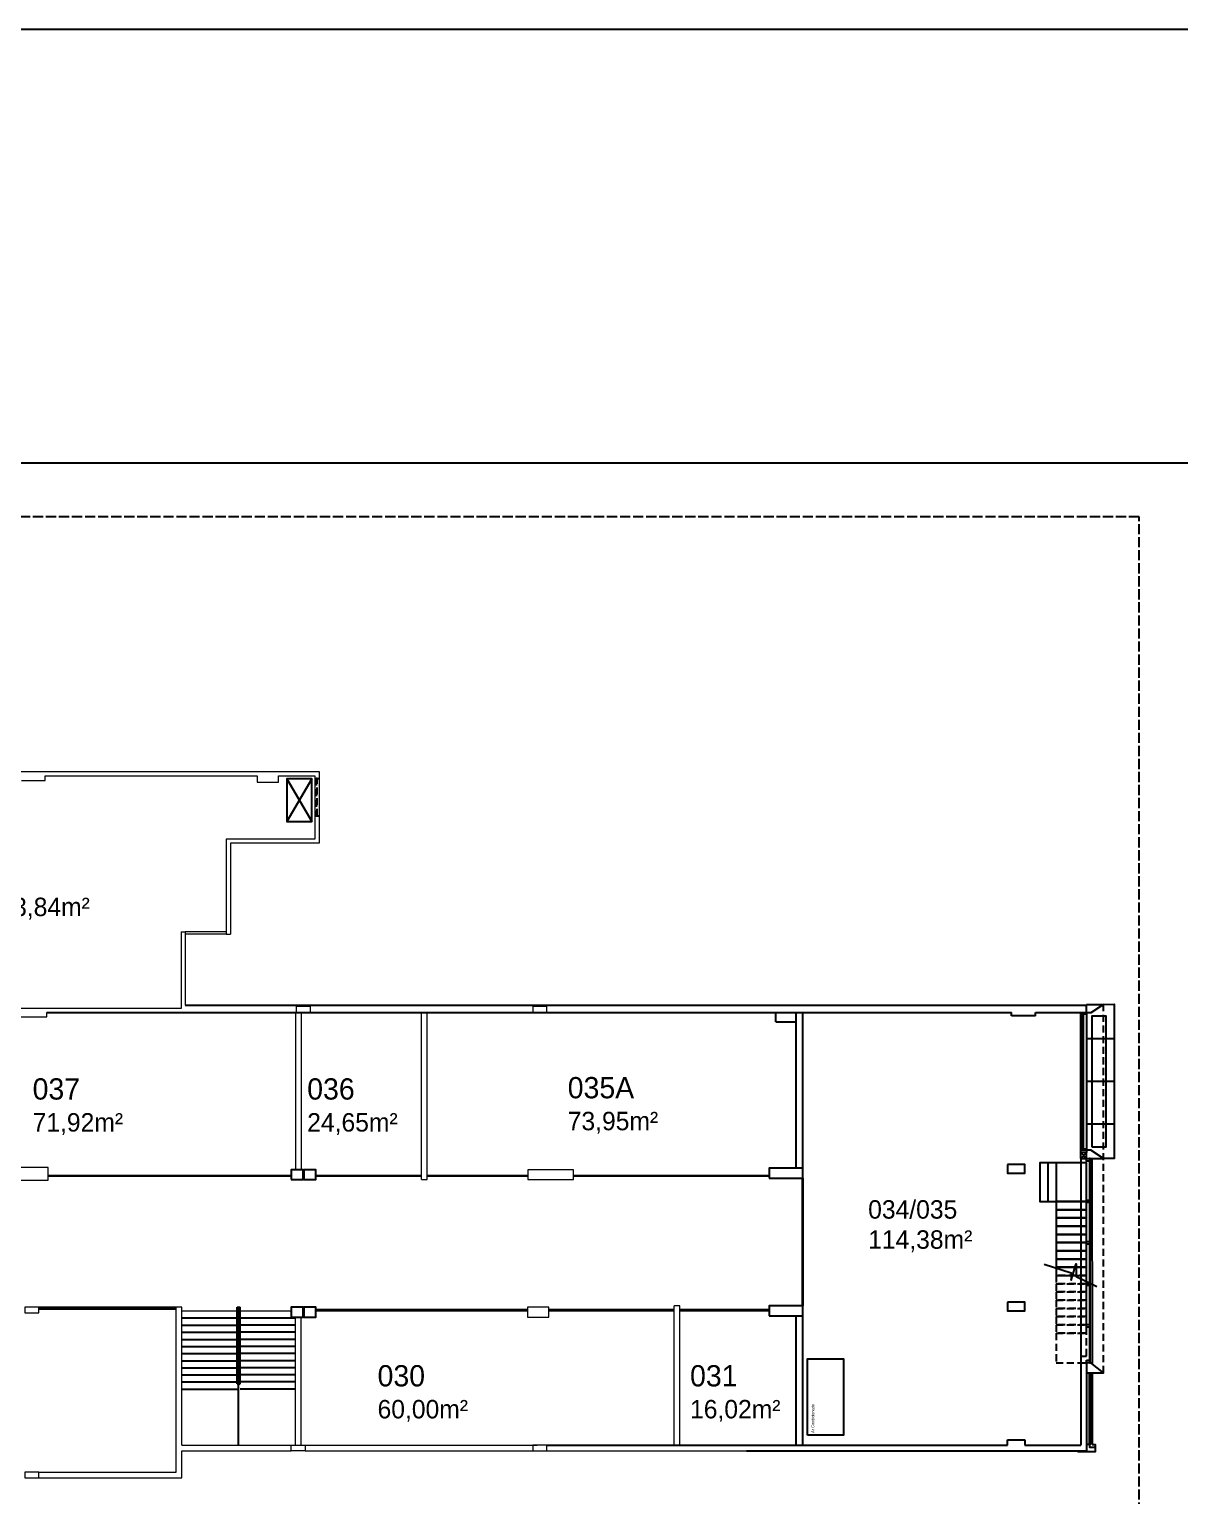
# Model space of a CAD drawing. Extents: x 741 to 1339, y 725 to 848.
# Drawn here: x 1050.9 to 1091.4, y 782.7 to 834.5 of the extents above; entities that cross this region are included whole.
import ezdxf

# ---------------------------------------------------------------- set-up
doc = ezdxf.new("R2010")
doc.units = 0
doc.header["$MEASUREMENT"] = 0
doc.linetypes.add('ACAD_ISO02W100', pattern=[15, 12, -3])
doc.linetypes.add('DASHED2', pattern=[0.375, 0.25, -0.125])
doc.layers.get('0').update_dxf_attribs({"linetype": 'CONTINUOUS'})
for name, color, linetype in [('5', 5, 'CONTINUOUS'), ('Chapa Metalica', 7, 'CONTINUOUS'), ('Cortes', 1, 'CONTINUOUS'), ('Cotas', 7, 'CONTINUOUS'), ('Layout', 31, 'CONTINUOUS'), ('PAREDES', 7, 'CONTINUOUS'), ('Planta', 7, 'CONTINUOUS'), ('Plantas', 7, 'CONTINUOUS'), ('Textos', 7, 'CONTINUOUS')]:
    doc.layers.add(name, color=color, linetype=linetype)
doc.layers.add('MARGEM', color=7, linetype='CONTINUOUS', plot=False)
doc.styles.add('PADRAO MK', font='AVGARDN.TTF')

msp = doc.modelspace()

# ---------------------------------------------------------------- linework, layer by layer
at = {"color": 1}
for p, q in [((1051.532, 794.042), (1060.102, 794.042)), ((1051.532, 794.022), (1060.102, 794.022)), ((1060.972, 794.042), (1064.702, 794.042)), ((1060.972, 794.022), (1064.702, 794.022)), ((1064.902, 794.042), (1068.442, 794.042)), ((1064.902, 794.022), (1068.442, 794.022)), ((1070.062, 794.042), (1076.952, 794.042)), ((1070.062, 794.022), (1076.952, 794.022)), ((1078.112, 793.942), (1078.112, 789.442)), ((1078.142, 793.942), (1078.142, 789.442)), ((1051.212, 789.39), (1056.052, 789.39)), ((1051.212, 789.39), (1055.162, 789.39)), ((1051.212, 789.34), (1056.052, 789.34)), ((1051.212, 789.34), (1055.162, 789.34)), ((1060.972, 789.312), (1068.432, 789.312)), ((1060.972, 789.282), (1068.432, 789.282)), ((1069.182, 789.312), (1073.602, 789.312)), ((1069.182, 789.282), (1073.602, 789.282)), ((1073.802, 789.312), (1076.952, 789.312)), ((1073.802, 789.282), (1076.952, 789.282))]:
    msp.add_line(p, q, dxfattribs=at)
at = {"layer": '5', "color": 8}
msp.add_line((1058.202, 789.009), (1056.252, 789.009), dxfattribs=at)
at = {"layer": '5', "color": 7}
for p, q in [((1058.202, 786.698), (1058.202, 789.392)), ((1058.252, 784.532), (1058.252, 789.392)), ((1058.302, 786.698), (1058.302, 789.392)), ((1060.252, 789.009), (1058.302, 789.009)), ((1060.252, 788.759), (1058.302, 788.759)), ((1060.252, 788.509), (1058.302, 788.509)), ((1060.252, 788.259), (1058.302, 788.259)), ((1060.252, 788.009), (1058.302, 788.009)), ((1060.252, 787.759), (1058.302, 787.759)), ((1060.252, 787.509), (1058.302, 787.509)), ((1060.252, 787.259), (1058.302, 787.259)), ((1060.252, 787.009), (1058.302, 787.009)), ((1058.202, 786.698), (1058.302, 786.698)), ((1060.252, 786.759), (1058.302, 786.759)), ((1060.252, 786.509), (1058.302, 786.509))]:
    msp.add_line(p, q, dxfattribs=at)
at = {"layer": '5', "color": 8, "linetype": 'Continuous'}
for p, q in [((1056.252, 788.759), (1058.202, 788.759)), ((1056.252, 788.509), (1058.202, 788.509)), ((1056.252, 788.259), (1058.202, 788.259)), ((1056.252, 788.009), (1058.202, 788.009)), ((1056.252, 787.759), (1058.202, 787.759)), ((1056.252, 787.509), (1058.202, 787.509)), ((1056.252, 787.259), (1058.202, 787.259)), ((1056.252, 787.009), (1058.202, 787.009)), ((1056.252, 786.759), (1058.202, 786.759)), ((1056.252, 786.509), (1058.202, 786.509))]:
    msp.add_line(p, q, dxfattribs=at)
at = {"layer": 'Chapa Metalica'}
for points in [[(1087.99, 799.732), (1087.99, 799.782), (1088.142, 799.782), (1088.142, 799.732), (1087.99, 799.732)], [(1087.981, 794.932), (1087.981, 794.982), (1088.142, 794.982), (1088.142, 794.932), (1087.981, 794.932)], [(1088.262, 784.565), (1088.242, 784.565), (1088.242, 787.082), (1088.262, 787.082), (1088.262, 784.565)]]:
    msp.add_lwpolyline(points, dxfattribs=at)
for points in [[(1088.022, 799.732), (1088.022, 799.129), (1088.001, 799.129), (1088.001, 799.732)], [(1088.022, 799.129), (1088.022, 798.525), (1088.001, 798.525), (1088.001, 799.129)], [(1088.022, 798.525), (1088.022, 797.921), (1088.001, 797.921), (1088.001, 798.525)], [(1088.022, 797.921), (1088.022, 797.317), (1088.001, 797.317), (1088.001, 797.921)], [(1088.022, 797.317), (1088.022, 796.714), (1088.001, 796.714), (1088.001, 797.317)], [(1088.022, 796.714), (1088.022, 796.11), (1088.001, 796.11), (1088.001, 796.714)], [(1088.022, 796.11), (1088.022, 795.506), (1088.001, 795.506), (1088.001, 796.11)], [(1088.022, 795.506), (1088.022, 794.982), (1088.001, 794.982), (1088.001, 795.506)]]:
    msp.add_lwpolyline(points, close=True, dxfattribs=at)
at = {"layer": 'Chapa Metalica', "color": 3}
msp.add_lwpolyline([(1086.644, 790.917), (1087.599, 790.602), (1087.599, 790.351), (1087.777, 790.92), (1087.777, 790.478), (1088.503, 790.121)], dxfattribs=at)
at = {"layer": 'Chapa Metalica'}
for p in [(1088.022, 799.129), (1088.022, 798.525), (1088.022, 797.921), (1088.022, 797.317), (1088.022, 796.714), (1088.022, 796.11), (1088.022, 795.506)]:
    msp.add_point(p, dxfattribs=at)
at = {"layer": 'Cortes', "color": 8}
for p, q in [((1089.122, 798.852), (1088.142, 798.852)), ((1089.122, 797.352), (1088.142, 797.352)), ((1089.122, 795.852), (1088.142, 795.852))]:
    msp.add_line(p, q, dxfattribs=at)
at = {"layer": 'Cortes', "color": 3}
for points in [[(1088.142, 800.072), (1088.742, 800.072), (1088.742, 800.072), (1088.292, 799.772), (1087.942, 799.772)], [(1088.142, 794.632), (1088.742, 794.632), (1088.742, 794.632), (1088.292, 794.932), (1087.942, 794.932)], [(1088.142, 794.632), (1087.942, 794.632), (1087.942, 794.932)], [(1088.142, 787.082), (1088.742, 787.082), (1088.742, 787.082), (1088.292, 787.432), (1088.142, 787.432)], [(1088.342, 784.55), (1088.442, 784.55), (1088.442, 784.3), (1087.902, 784.3), (1087.842, 784.3), (1087.842, 784.332)], [(1088.442, 784.45), (1088.262, 784.45), (1088.262, 784.55), (1088.142, 784.55)]]:
    msp.add_lwpolyline(points, dxfattribs=at)
at = {"layer": 'Cortes', "color": 3, "const_width": 0.01}
msp.add_lwpolyline([(1088.142, 800.072), (1088.13, 800.072), (1088.13, 800.042)], dxfattribs=at)
at = {"layer": 'Cortes', "color": 2}
for points in [[(1088.72, 800.072), (1089.122, 800.075), (1089.122, 794.635), (1088.73, 794.632)], [(1088.262, 786.565), (1088.262, 787.082), (1088.282, 787.082), (1088.282, 786.565), (1088.262, 786.565)], [(1088.262, 784.565), (1088.262, 786.565), (1088.282, 786.565), (1088.282, 784.565), (1088.262, 784.565)]]:
    msp.add_lwpolyline(points, dxfattribs=at)
at = {"layer": 'Cortes', "ltscale": 0.02}
msp.add_lwpolyline([(1087.942, 794.852), (1087.942, 799.782), (1088.142, 799.782), (1088.142, 794.852)], close=True, dxfattribs=at)
at = {"layer": 'Cortes', "color": 2}
msp.add_lwpolyline([(1088.342, 795.032), (1088.342, 799.672), (1088.822, 799.672), (1088.822, 795.032)], close=True, dxfattribs=at)
at = {"layer": 'Cotas', "color": 8, "linetype": 'DASHED2'}
for p, q in [((1060.94, 808.034), (1061.09, 808.034)), ((1060.94, 806.72), (1061.09, 806.72)), ((1088.742, 787.08), (1088.742, 800.072))]:
    msp.add_line(p, q, dxfattribs=at)
at = {"layer": 'Cotas', "color": 1}
for p, q in [((1088.331, 794.632), (1088.342, 787.399)), ((1088.342, 787.082), (1088.342, 784.55))]:
    msp.add_line(p, q, dxfattribs=at)
at = {"layer": 'Cotas'}
msp.add_line((1058.202, 789.392), (1058.302, 789.392), dxfattribs=at)
at = {"layer": 'Cotas', "color": 8, "linetype": 'DASHED2'}
msp.add_lwpolyline([(1060.981, 806.72), (1061.015, 806.72), (1061.015, 808.034), (1060.981, 808.034)], close=True, dxfattribs=at)
at = {"layer": 'Cotas'}
for points in [[(1077.192, 799.462), (1077.192, 799.462), (1077.902, 799.462), (1077.902, 799.782)], [(1060.102, 793.892), (1060.522, 793.892), (1060.522, 794.242), (1060.102, 794.242), (1060.102, 793.892)], [(1060.552, 793.892), (1060.972, 793.892), (1060.972, 794.242), (1060.552, 794.242), (1060.552, 793.892)], [(1088.242, 794.632), (1088.242, 787.432), (1088.272, 787.432), (1088.272, 794.632), (1088.242, 794.632)], [(1060.102, 789.042), (1060.522, 789.042), (1060.522, 789.392), (1060.102, 789.392), (1060.102, 789.042)], [(1060.552, 789.042), (1060.972, 789.042), (1060.972, 789.392), (1060.552, 789.392), (1060.552, 789.042)]]:
    msp.add_lwpolyline(points, dxfattribs=at)
at = {"layer": 'Cotas', "color": 2}
for points in [[(1088.142, 788.483), (1088.142, 794.482), (1086.492, 794.482), (1086.492, 793.123)], [(1086.782, 794.482), (1086.782, 793.123)], [(1087.072, 794.482), (1087.072, 793.123)], [(1086.492, 793.163), (1086.492, 793.123), (1087.072, 793.123)], [(1087.072, 793.163), (1087.072, 793.123), (1087.112, 793.123)], [(1088.142, 793.123), (1087.072, 793.123)], [(1087.112, 793.123), (1087.072, 793.123), (1087.072, 792.833)], [(1087.072, 793.123), (1088.142, 793.123)], [(1088.142, 792.833), (1087.072, 792.833)], [(1087.112, 792.833), (1087.072, 792.833), (1087.072, 792.543)], [(1087.072, 792.833), (1087.112, 792.833)], [(1087.072, 792.833), (1088.142, 792.833)], [(1088.142, 792.543), (1087.072, 792.543)], [(1087.112, 792.543), (1087.072, 792.543), (1087.072, 792.253)], [(1087.072, 792.543), (1087.112, 792.543)], [(1087.072, 792.543), (1088.142, 792.543)], [(1088.142, 792.253), (1087.072, 792.253)], [(1087.112, 792.253), (1087.072, 792.253), (1087.072, 791.963)], [(1087.072, 792.253), (1087.112, 792.253)], [(1087.072, 792.253), (1088.142, 792.253)], [(1088.142, 791.963), (1087.072, 791.963)], [(1087.112, 791.963), (1087.072, 791.963), (1087.072, 791.673)], [(1087.072, 791.963), (1087.112, 791.963)], [(1087.072, 791.963), (1088.142, 791.963)], [(1088.142, 791.673), (1087.072, 791.673)], [(1087.112, 791.673), (1087.072, 791.673), (1087.072, 791.383)], [(1087.072, 791.673), (1087.112, 791.673)], [(1087.072, 791.673), (1088.142, 791.673)], [(1088.142, 791.383), (1087.072, 791.383)], [(1087.112, 791.383), (1087.072, 791.383), (1087.072, 791.093)], [(1087.072, 791.383), (1087.112, 791.383)], [(1087.072, 791.383), (1088.142, 791.383)], [(1088.142, 791.093), (1087.072, 791.093)], [(1087.112, 791.093), (1087.072, 791.093), (1087.072, 790.803)], [(1087.072, 791.093), (1087.112, 791.093)], [(1087.072, 791.093), (1088.142, 791.093)], [(1088.142, 790.803), (1087.072, 790.803)], [(1087.112, 790.803), (1087.072, 790.803), (1087.072, 790.513)], [(1087.072, 790.803), (1087.112, 790.803)], [(1087.072, 790.803), (1088.142, 790.803)], [(1087.072, 790.513), (1088.142, 790.513)]]:
    msp.add_lwpolyline(points, dxfattribs=at)
at = {"layer": 'Cotas', "color": 1}
for points in [[(1088.142, 794.632), (1088.242, 794.632), (1088.242, 794.542), (1088.142, 794.542)], [(1088.142, 793.172), (1088.242, 793.172), (1088.242, 793.082), (1088.142, 793.082)], [(1088.142, 791.712), (1088.242, 791.712), (1088.242, 791.622), (1088.142, 791.622)], [(1088.142, 790.245), (1088.242, 790.245), (1088.242, 790.155), (1088.142, 790.155)], [(1088.142, 788.785), (1088.242, 788.785), (1088.242, 788.695), (1088.142, 788.695)], [(1088.142, 787.522), (1088.242, 787.522), (1088.242, 787.432), (1088.142, 787.432)]]:
    msp.add_lwpolyline(points, close=True, dxfattribs=at)
at = {"layer": 'Cotas', "color": 8, "linetype": 'DASHED2'}
for points in [[(1087.072, 790.223), (1088.142, 790.223), (1088.142, 790.513), (1088.102, 790.513)], [(1088.142, 790.513), (1087.072, 790.513), (1087.072, 790.223)], [(1087.072, 789.933), (1088.142, 789.933), (1088.142, 790.223), (1087.072, 790.223), (1087.072, 789.933)], [(1087.072, 789.643), (1088.142, 789.643), (1088.142, 789.933), (1087.072, 789.933), (1087.072, 789.643)], [(1087.072, 789.353), (1088.142, 789.353), (1088.142, 789.643), (1087.072, 789.643), (1087.072, 789.353)], [(1087.072, 789.063), (1088.142, 789.063), (1088.142, 789.353), (1087.072, 789.353), (1087.072, 789.063)], [(1087.072, 788.773), (1088.142, 788.773), (1088.142, 789.063), (1087.072, 789.063), (1087.072, 788.773)], [(1087.072, 788.483), (1088.142, 788.483), (1088.142, 788.773), (1087.072, 788.773), (1087.072, 788.483)], [(1088.142, 787.673), (1088.142, 787.673), (1088.142, 788.483), (1087.072, 788.483), (1087.073, 787.432)], [(1087.073, 787.432), (1087.942, 787.432)]]:
    msp.add_lwpolyline(points, dxfattribs=at)
at = {"layer": 'Cotas'}
msp.add_lwpolyline([(1078.31, 784.888), (1078.31, 787.569), (1079.571, 787.569), (1079.571, 784.888)], close=True, dxfattribs=at)
at = {"layer": 'Layout'}
msp.add_lwpolyline([(1059.953, 808.025), (1059.953, 806.525), (1060.832, 806.525), (1060.832, 808.025), (1059.953, 808.025), (1060.832, 806.525), (1060.832, 808.025), (1059.953, 806.525)], dxfattribs=at)
at = {"layer": 'MARGEM', "color": 8, "linetype": 'Continuous'}
msp.add_lwpolyline([(984.81, 819.171), (1091.91, 819.171), (1091.91, 743.436), (984.81, 743.436)], close=True, dxfattribs=at)
at = {"layer": 'MARGEM', "linetype": 'ACAD_ISO02W100', "ltscale": 0.03}
msp.add_lwpolyline([(986.722, 745.349), (1089.997, 745.349), (1089.997, 817.259), (986.722, 817.259)], close=True, dxfattribs=at)
at = {"layer": 'PAREDES', "color": 7, "lineweight": 0}
for p, q in [((1043.599, 808.282), (1061.09, 808.282)), ((1051.432, 807.962), (1051.432, 808.132)), ((1051.432, 808.132), (1058.902, 808.132)), ((1058.902, 808.132), (1058.902, 807.912)), ((1059.662, 807.912), (1059.662, 808.132)), ((1059.662, 808.132), (1060.94, 808.132)), ((1060.94, 808.132), (1060.94, 805.902)), ((1061.09, 808.282), (1061.09, 805.752)), ((1050.592, 807.962), (1051.432, 807.962)), ((1058.902, 807.912), (1059.662, 807.912)), ((1060.94, 805.902), (1057.81, 805.902)), ((1057.81, 805.902), (1057.81, 802.542)), ((1061.09, 805.752), (1057.96, 805.752)), ((1057.96, 805.752), (1057.96, 802.542)), ((1057.81, 805.032), (1057.81, 804.942)), ((1056.22, 802.632), (1056.22, 799.922)), ((1056.22, 802.632), (1056.37, 802.632)), ((1057.81, 802.632), (1056.37, 802.632)), ((1056.37, 802.632), (1056.37, 800.042)), ((1057.81, 802.542), (1056.37, 802.542)), ((1057.81, 802.542), (1057.96, 802.542)), ((1056.22, 799.922), (1046.77, 799.922)), ((1049.892, 799.632), (1051.492, 799.632)), ((1051.492, 799.632), (1051.492, 799.782)), ((1060.252, 799.782), (1060.252, 794.242)), ((1060.452, 799.782), (1060.452, 794.242)), ((1064.702, 793.892), (1064.702, 799.782)), ((1064.902, 793.892), (1064.902, 799.782)), ((1064.702, 793.892), (1064.902, 793.892)), ((1056.252, 789.392), (1056.052, 789.392)), ((1056.052, 783.58), (1056.052, 789.392)), ((1056.252, 784.532), (1056.252, 789.392)), ((1060.102, 789.259), (1056.252, 789.259)), ((1060.252, 784.532), (1060.252, 789.042)), ((1060.452, 784.532), (1060.452, 789.042)), ((1073.602, 784.533), (1073.602, 789.442)), ((1073.802, 789.442), (1073.602, 789.442)), ((1073.802, 784.533), (1073.802, 789.442)), ((1056.252, 784.532), (1060.102, 784.532)), ((1056.252, 784.532), (1056.352, 784.532)), ((1060.602, 784.532), (1068.772, 784.532)), ((1056.252, 784.332), (1060.102, 784.332)), ((1056.252, 783.38), (1056.252, 784.332)), ((1056.252, 784.332), (1056.352, 784.332)), ((1060.602, 784.332), (1068.772, 784.332)), ((1069.122, 784.332), (1077.277, 784.332)), ((1051.212, 783.58), (1056.052, 783.58)), ((1051.212, 783.38), (1056.252, 783.38))]:
    msp.add_line(p, q, dxfattribs=at)
for points in [[(1060.284, 799.792), (1060.784, 799.792), (1060.784, 799.992), (1060.284, 799.992)], [(1068.622, 799.792), (1069.122, 799.792), (1069.122, 799.992), (1068.622, 799.992)], [(1050.042, 793.872), (1051.532, 793.872), (1051.532, 794.322), (1050.042, 794.322)], [(1068.442, 793.892), (1070.062, 793.892), (1070.062, 794.242), (1068.442, 794.242)], [(1050.712, 789.19), (1051.212, 789.19), (1051.212, 789.39), (1050.712, 789.39)], [(1050.712, 789.19), (1051.212, 789.19), (1051.212, 789.39), (1050.712, 789.39)], [(1068.432, 789.042), (1069.182, 789.042), (1069.182, 789.392), (1068.432, 789.392)], [(1060.102, 784.532), (1060.602, 784.532), (1060.602, 784.332), (1060.102, 784.332)], [(1068.622, 784.332), (1069.122, 784.332), (1069.122, 784.532), (1068.622, 784.532)], [(1050.712, 783.38), (1051.212, 783.38), (1051.212, 783.58), (1050.712, 783.58)]]:
    msp.add_lwpolyline(points, close=True, dxfattribs=at)
at = {"layer": 'PAREDES', "color": 8, "lineweight": 0}
msp.add_lwpolyline([(1050.712, 783.38), (1051.212, 783.38), (1051.212, 783.58), (1050.712, 783.58)], close=True, dxfattribs=at)
at = {"layer": 'Planta'}
msp.add_lwpolyline([(741.13, 834.452), (1338.991, 834.452), (1338.991, 725.133), (741.13, 725.133)], close=True, dxfattribs=at)
at = {"layer": 'Plantas'}
for p, q in [((1056.37, 800.042), (1088.142, 800.042)), ((1088.142, 799.782), (1088.142, 800.042)), ((1051.492, 799.782), (1085.492, 799.782)), ((1077.192, 799.462), (1077.192, 799.782)), ((1077.902, 794.292), (1077.902, 799.782)), ((1078.142, 794.292), (1078.142, 799.782)), ((1085.492, 799.672), (1085.492, 799.782)), ((1086.342, 799.672), (1085.492, 799.672)), ((1086.342, 799.782), (1088.142, 799.782)), ((1086.342, 799.672), (1086.342, 799.782)), ((1087.942, 794.632), (1087.942, 794.852)), ((1087.942, 794.632), (1088.142, 794.852)), ((1087.942, 794.852), (1088.142, 794.632)), ((1088.142, 794.632), (1088.142, 794.852)), ((1087.942, 794.632), (1088.142, 794.632)), ((1077.902, 784.532), (1077.902, 789.092)), ((1078.142, 784.532), (1078.142, 789.092)), ((1087.942, 787.673), (1088.142, 787.673)), ((1087.942, 787.432), (1088.142, 787.432)), ((1087.942, 787.432), (1087.942, 784.532)), ((1088.142, 787.432), (1088.142, 784.332)), ((1069.122, 784.533), (1085.352, 784.533)), ((1085.352, 784.532), (1085.352, 784.722)), ((1085.352, 784.722), (1085.972, 784.722)), ((1085.972, 784.722), (1085.972, 784.532)), ((1085.972, 784.532), (1087.942, 784.532)), ((1076.15, 784.332), (1088.142, 784.332))]:
    msp.add_line(p, q, dxfattribs=at)
for points in [[(1076.952, 793.942), (1078.142, 793.942), (1078.142, 794.292), (1076.952, 794.292)], [(1085.352, 794.422), (1085.352, 794.122), (1085.972, 794.122), (1085.972, 794.422)], [(1085.352, 789.572), (1085.352, 789.272), (1085.972, 789.272), (1085.972, 789.572)], [(1076.952, 789.092), (1078.142, 789.092), (1078.142, 789.442), (1076.952, 789.442)]]:
    msp.add_lwpolyline(points, close=True, dxfattribs=at)
at = {"layer": 'Textos', "color": 8, "linetype": 'Continuous', "ltscale": 0.6}
msp.add_line((1087.942, 794.632), (1087.942, 787.432), dxfattribs=at)

# ---------------------------------------------------------------- texts
at = {"layer": 'Textos', "color": 2, "style": 'PADRAO MK'}
for s, height, p in [('103,84m²', 0.65, (1049.334, 803.184)), ('037', 0.75, (1050.989, 796.715)), ('036', 0.75, (1060.669, 796.715)), ('035A', 0.75, (1069.853, 796.76)), ('71,92m²', 0.65, (1050.989, 795.587)), ('24,65m²', 0.65, (1060.669, 795.587)), ('73,95m²', 0.65, (1069.853, 795.633)), ('034/035', 0.65, (1080.444, 792.517)), ('114,38m² ', 0.65, (1080.444, 791.455)), ('030', 0.75, (1063.149, 786.601)), ('031', 0.75, (1074.165, 786.601)), ('60,00m²', 0.65, (1063.149, 785.474)), ('16,02m²', 0.65, (1074.165, 785.474))]:
    msp.add_text(s, height=height, dxfattribs=at).set_placement(p)
at = {"layer": 'Textos', "color": 1, "insert": (1078.442, 784.96), "char_height": 0.1, "width": 4.38103, "attachment_point": 1, "rotation": 90, "style": 'PADRAO MK'}
msp.add_mtext('\\A1;Ar Condicionado', dxfattribs=at)

doc.saveas('drawing.dxf')
